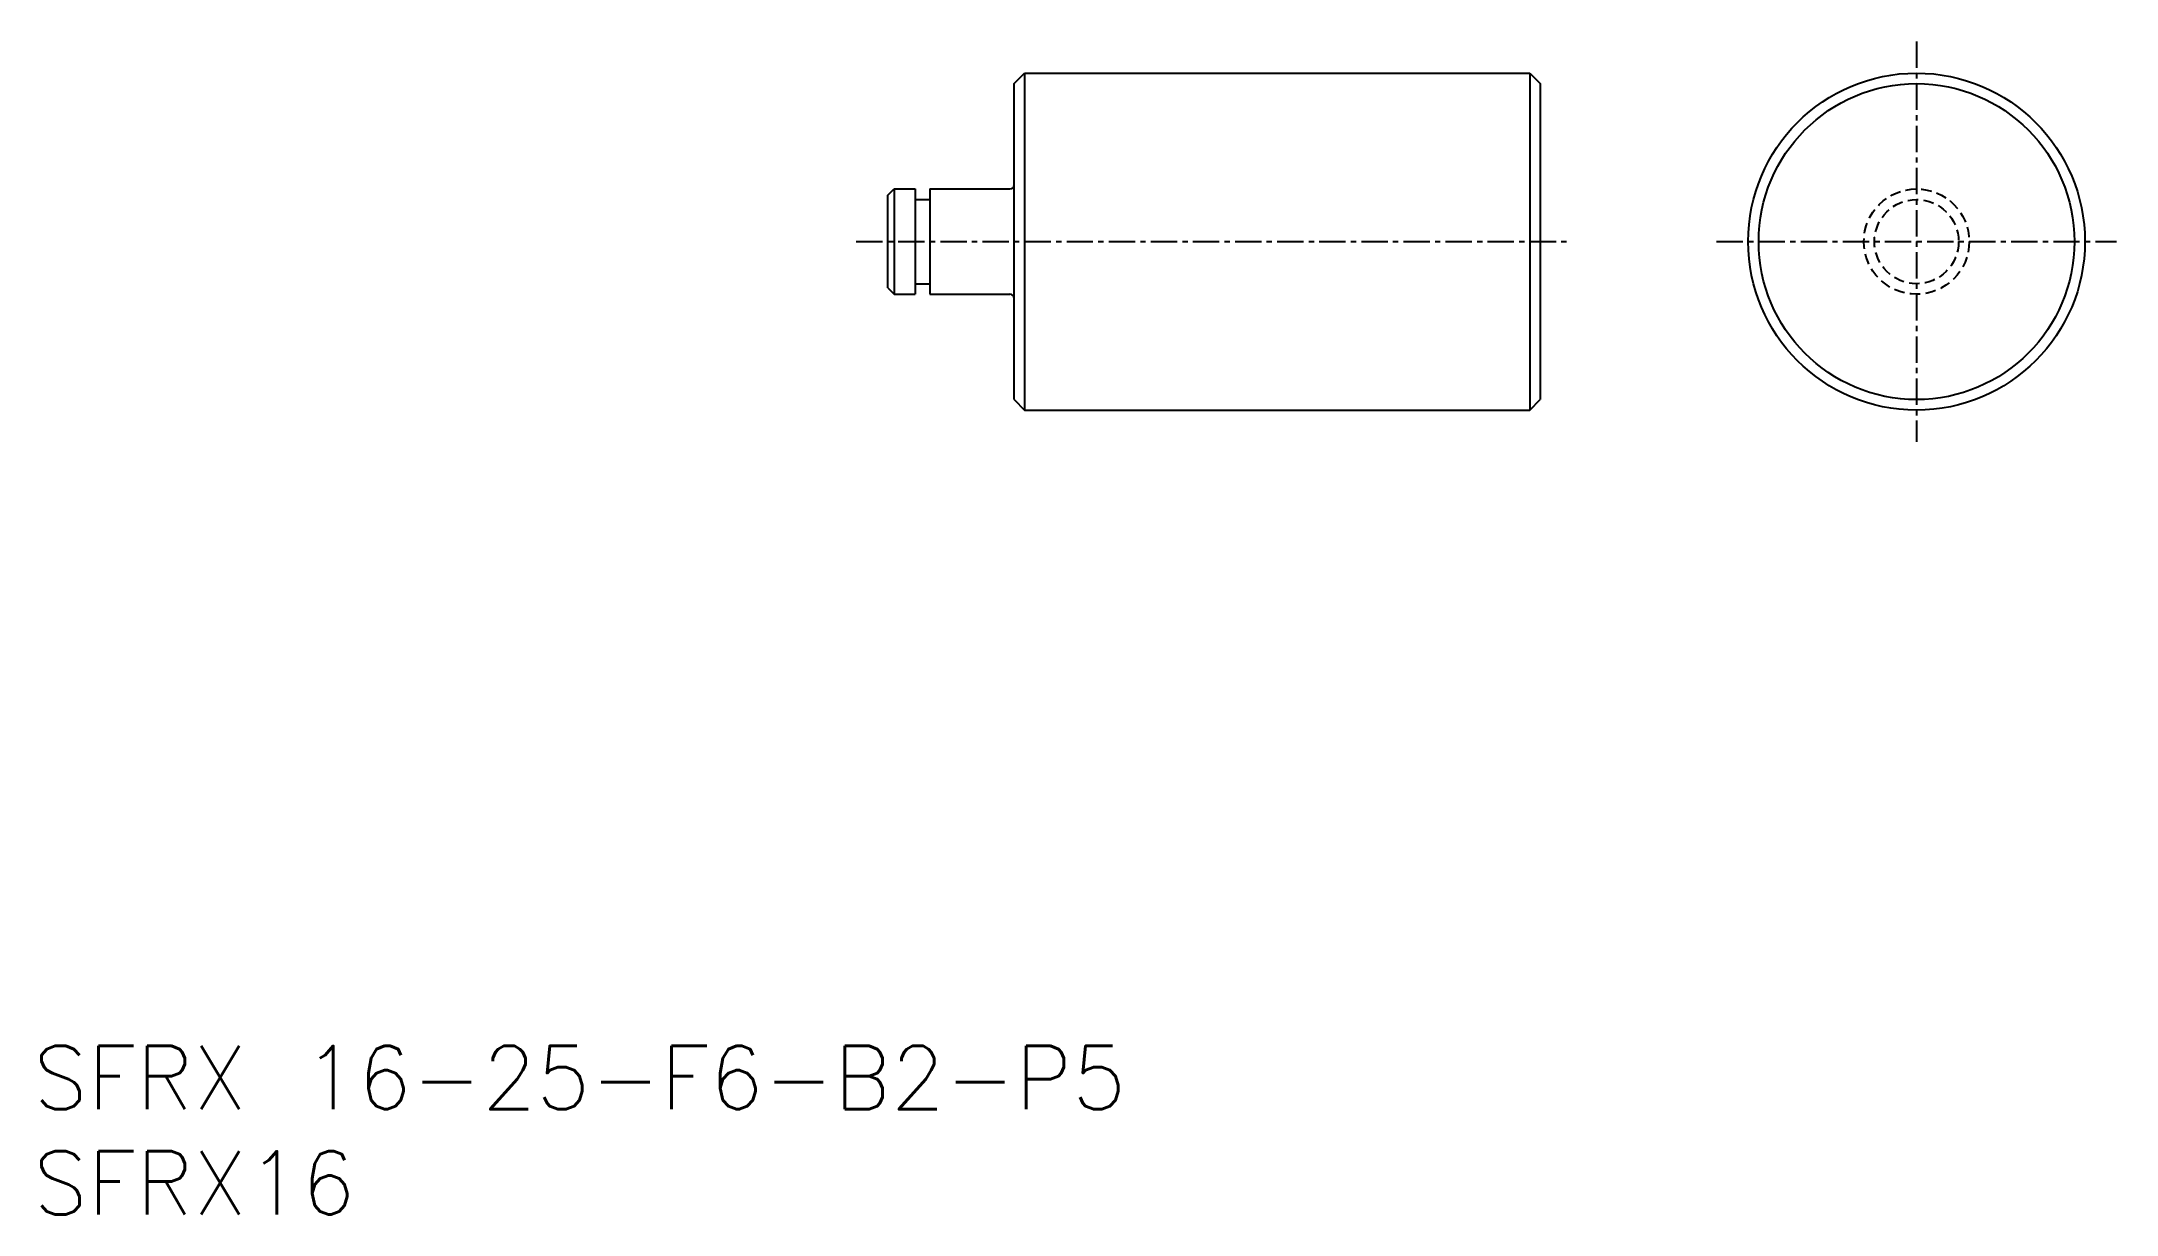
# Model space of a CAD drawing. Extents: x 45.2 to 143.7, y 37.3 to 93.
import ezdxf
from ezdxf.enums import TextEntityAlignment as Align

# ---------------------------------------------------------------- set-up
doc = ezdxf.new("R2010")
doc.units = 0
doc.linetypes.add('CENTER', pattern=[2, 1.25, -0.25, 0.25, -0.25])
doc.linetypes.add('DASHED', pattern=[0.75, 0.5, -0.25])
doc.layers.get('0').update_dxf_attribs({"linetype": 'CONTINUOUS'})
doc.layers.add('CENTER', color=1, linetype='CENTER')
doc.styles.get("Standard").update_dxf_attribs({"font": 'txt.shx', "bigfont": 'extfont.shx'})

msp = doc.modelspace()

# ---------------------------------------------------------------- linework, layer by layer
at = {"color": 7, "linetype": 'CONTINUOUS'}
for p, q in [((91.373, 90.989), (91.873, 91.489)), ((91.373, 75.989), (91.373, 90.989)), ((91.873, 91.489), (115.873, 91.489)), ((91.873, 91.489), (91.873, 75.489)), ((115.873, 91.489), (116.373, 90.989)), ((115.873, 91.489), (115.873, 75.489)), ((116.373, 90.989), (116.373, 75.989)), ((85.373, 85.689), (85.673, 85.989)), ((85.673, 85.989), (86.673, 85.989)), ((85.673, 85.989), (85.673, 80.989)), ((86.673, 85.989), (86.673, 80.989)), ((87.373, 85.989), (91.173, 85.989)), ((87.373, 85.989), (87.373, 80.989)), ((91.873, 86.489), (91.873, 86.489)), ((85.373, 81.289), (85.373, 85.689)), ((86.673, 85.489), (87.373, 85.489)), ((85.373, 81.289), (85.673, 80.989)), ((85.673, 80.989), (86.673, 80.989)), ((86.673, 81.489), (87.373, 81.489)), ((87.373, 80.989), (91.173, 80.989)), ((91.373, 75.989), (91.873, 75.489)), ((115.873, 75.489), (116.373, 75.989)), ((91.873, 75.489), (115.873, 75.489))]:
    msp.add_line(p, q, dxfattribs=at)
msp.add_line((91.873, 83.489), (91.873, 83.489))
for radius in [8, 7.5]:
    msp.add_circle((134.249, 83.489), radius, dxfattribs=at)
at = {"color": 3, "linetype": 'DASHED'}
for radius in [2.5, 2]:
    msp.add_circle((134.249, 83.489), radius, dxfattribs=at)
at = {"color": 7, "linetype": 'CONTINUOUS'}
for centre, start, end in [((91.173, 86.189), 270, 0), ((91.173, 80.789), 0, 90)]:
    msp.add_arc(centre, 0.2, start, end, dxfattribs=at)
at = {"layer": 'CENTER', "color": 1, "linetype": 'CENTER'}
for p, q in [((134.249, 92.989), (134.249, 73.989)), ((83.873, 83.489), (117.873, 83.489)), ((124.749, 83.489), (143.749, 83.489))]:
    msp.add_line(p, q, dxfattribs=at)

# ---------------------------------------------------------------- texts
at = {"color": 7, "linetype": 'CONTINUOUS'}
for s, p in [('SFRX 16-25-F6-B2-P5', (44.782, 43.795)), ('SFRX16', (44.782, 38.795))]:
    msp.add_text(s, height=3, dxfattribs=at).set_placement(p, align=Align.MIDDLE_LEFT)

doc.saveas('drawing.dxf')
